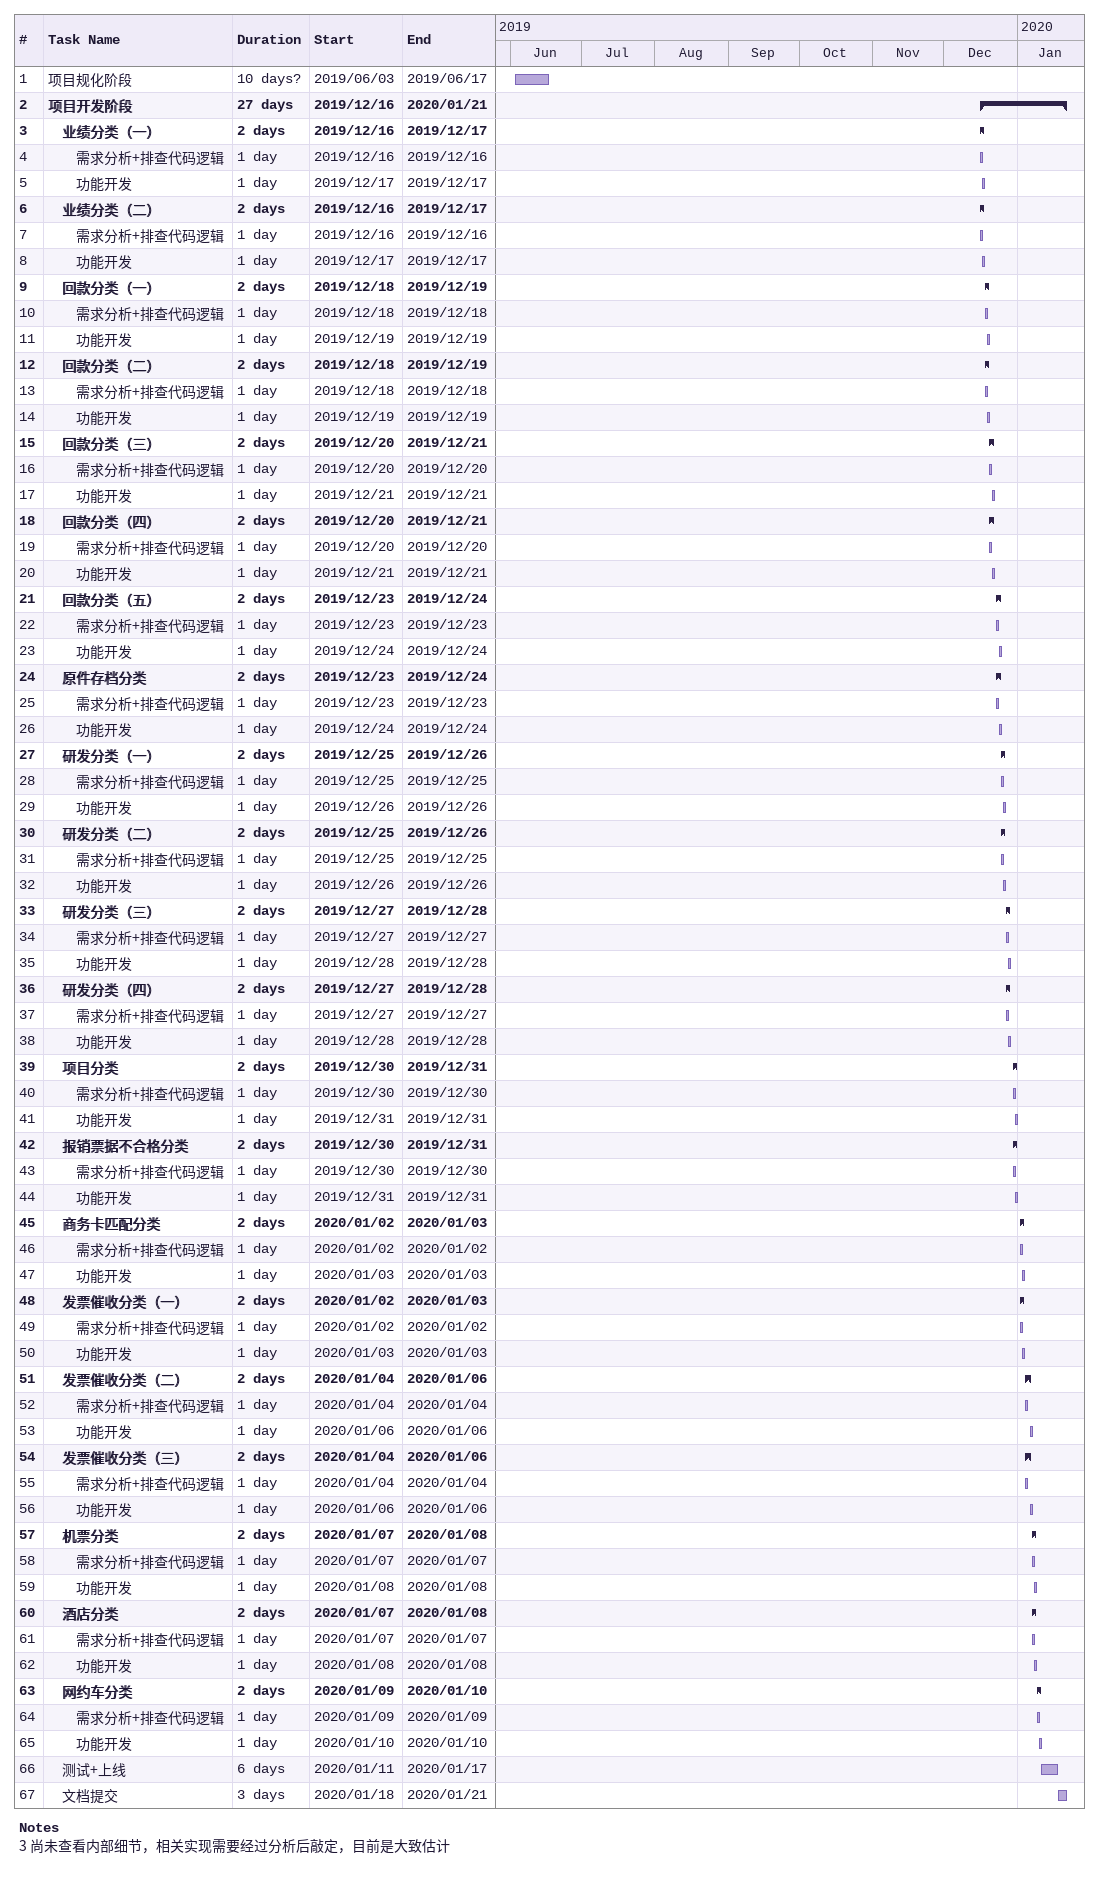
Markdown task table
| ID | Level | Task | Duration | Start | Finish |
|---|---|---|---|---|---|
| 1 | 1 | 项目规化阶段 | 10d? | 2019-06-03 | 2019-06-17 |
| 2 | 1 | **项目开发阶段** | 27d | 2019-12-16 | 2020-01-21 |
| 3 | 2 | **业绩分类（一）** | 2d | 2019-12-16 | 2019-12-17 |
| 4 | 3 | 需求分析+排查代码逻辑 | 1d | 2019-12-16 | 2019-12-16 |
| 5 | 3 | 功能开发 | 1d | 2019-12-17 | 2019-12-17 |
| 6 | 2 | **业绩分类（二）** | 2d | 2019-12-16 | 2019-12-17 |
| 7 | 3 | 需求分析+排查代码逻辑 | 1d | 2019-12-16 | 2019-12-16 |
| 8 | 3 | 功能开发 | 1d | 2019-12-17 | 2019-12-17 |
| 9 | 2 | **回款分类（一）** | 2d | 2019-12-18 | 2019-12-19 |
| 10 | 3 | 需求分析+排查代码逻辑 | 1d | 2019-12-18 | 2019-12-18 |
| 11 | 3 | 功能开发 | 1d | 2019-12-19 | 2019-12-19 |
| 12 | 2 | **回款分类（二）** | 2d | 2019-12-18 | 2019-12-19 |
| 13 | 3 | 需求分析+排查代码逻辑 | 1d | 2019-12-18 | 2019-12-18 |
| 14 | 3 | 功能开发 | 1d | 2019-12-19 | 2019-12-19 |
| 15 | 2 | **回款分类（三）** | 2d | 2019-12-20 | 2019-12-21 |
| 16 | 3 | 需求分析+排查代码逻辑 | 1d | 2019-12-20 | 2019-12-20 |
| 17 | 3 | 功能开发 | 1d | 2019-12-21 | 2019-12-21 |
| 18 | 2 | **回款分类（四）** | 2d | 2019-12-20 | 2019-12-21 |
| 19 | 3 | 需求分析+排查代码逻辑 | 1d | 2019-12-20 | 2019-12-20 |
| 20 | 3 | 功能开发 | 1d | 2019-12-21 | 2019-12-21 |
| 21 | 2 | **回款分类（五）** | 2d | 2019-12-23 | 2019-12-24 |
| 22 | 3 | 需求分析+排查代码逻辑 | 1d | 2019-12-23 | 2019-12-23 |
| 23 | 3 | 功能开发 | 1d | 2019-12-24 | 2019-12-24 |
| 24 | 2 | **原件存档分类** | 2d | 2019-12-23 | 2019-12-24 |
| 25 | 3 | 需求分析+排查代码逻辑 | 1d | 2019-12-23 | 2019-12-23 |
| 26 | 3 | 功能开发 | 1d | 2019-12-24 | 2019-12-24 |
| 27 | 2 | **研发分类（一）** | 2d | 2019-12-25 | 2019-12-26 |
| 28 | 3 | 需求分析+排查代码逻辑 | 1d | 2019-12-25 | 2019-12-25 |
| 29 | 3 | 功能开发 | 1d | 2019-12-26 | 2019-12-26 |
| 30 | 2 | **研发分类（二）** | 2d | 2019-12-25 | 2019-12-26 |
| 31 | 3 | 需求分析+排查代码逻辑 | 1d | 2019-12-25 | 2019-12-25 |
| 32 | 3 | 功能开发 | 1d | 2019-12-26 | 2019-12-26 |
| 33 | 2 | **研发分类（三）** | 2d | 2019-12-27 | 2019-12-28 |
| 34 | 3 | 需求分析+排查代码逻辑 | 1d | 2019-12-27 | 2019-12-27 |
| 35 | 3 | 功能开发 | 1d | 2019-12-28 | 2019-12-28 |
| 36 | 2 | **研发分类（四）** | 2d | 2019-12-27 | 2019-12-28 |
| 37 | 3 | 需求分析+排查代码逻辑 | 1d | 2019-12-27 | 2019-12-27 |
| 38 | 3 | 功能开发 | 1d | 2019-12-28 | 2019-12-28 |
| 39 | 2 | **项目分类** | 2d | 2019-12-30 | 2019-12-31 |
| 40 | 3 | 需求分析+排查代码逻辑 | 1d | 2019-12-30 | 2019-12-30 |
| 41 | 3 | 功能开发 | 1d | 2019-12-31 | 2019-12-31 |
| 42 | 2 | **报销票据不合格分类** | 2d | 2019-12-30 | 2019-12-31 |
| 43 | 3 | 需求分析+排查代码逻辑 | 1d | 2019-12-30 | 2019-12-30 |
| 44 | 3 | 功能开发 | 1d | 2019-12-31 | 2019-12-31 |
| 45 | 2 | **商务卡匹配分类** | 2d | 2020-01-02 | 2020-01-03 |
| 46 | 3 | 需求分析+排查代码逻辑 | 1d | 2020-01-02 | 2020-01-02 |
| 47 | 3 | 功能开发 | 1d | 2020-01-03 | 2020-01-03 |
| 48 | 2 | **发票催收分类（一）** | 2d | 2020-01-02 | 2020-01-03 |
| 49 | 3 | 需求分析+排查代码逻辑 | 1d | 2020-01-02 | 2020-01-02 |
| 50 | 3 | 功能开发 | 1d | 2020-01-03 | 2020-01-03 |
| 51 | 2 | **发票催收分类（二）** | 2d | 2020-01-04 | 2020-01-06 |
| 52 | 3 | 需求分析+排查代码逻辑 | 1d | 2020-01-04 | 2020-01-04 |
| 53 | 3 | 功能开发 | 1d | 2020-01-06 | 2020-01-06 |
| 54 | 2 | **发票催收分类（三）** | 2d | 2020-01-04 | 2020-01-06 |
| 55 | 3 | 需求分析+排查代码逻辑 | 1d | 2020-01-04 | 2020-01-04 |
| 56 | 3 | 功能开发 | 1d | 2020-01-06 | 2020-01-06 |
| 57 | 2 | **机票分类** | 2d | 2020-01-07 | 2020-01-08 |
| 58 | 3 | 需求分析+排查代码逻辑 | 1d | 2020-01-07 | 2020-01-07 |
| 59 | 3 | 功能开发 | 1d | 2020-01-08 | 2020-01-08 |
| 60 | 2 | **酒店分类** | 2d | 2020-01-07 | 2020-01-08 |
| 61 | 3 | 需求分析+排查代码逻辑 | 1d | 2020-01-07 | 2020-01-07 |
| 62 | 3 | 功能开发 | 1d | 2020-01-08 | 2020-01-08 |
| 63 | 2 | **网约车分类** | 2d | 2020-01-09 | 2020-01-10 |
| 64 | 3 | 需求分析+排查代码逻辑 | 1d | 2020-01-09 | 2020-01-09 |
| 65 | 3 | 功能开发 | 1d | 2020-01-10 | 2020-01-10 |
| 66 | 2 | 测试+上线 | 6d | 2020-01-11 | 2020-01-17 |
| 67 | 2 | 文档提交 | 3d | 2020-01-18 | 2020-01-21 |

Notes
- 3: 尚未查看内部细节，相关实现需要经过分析后敲定，目前是大致估计
